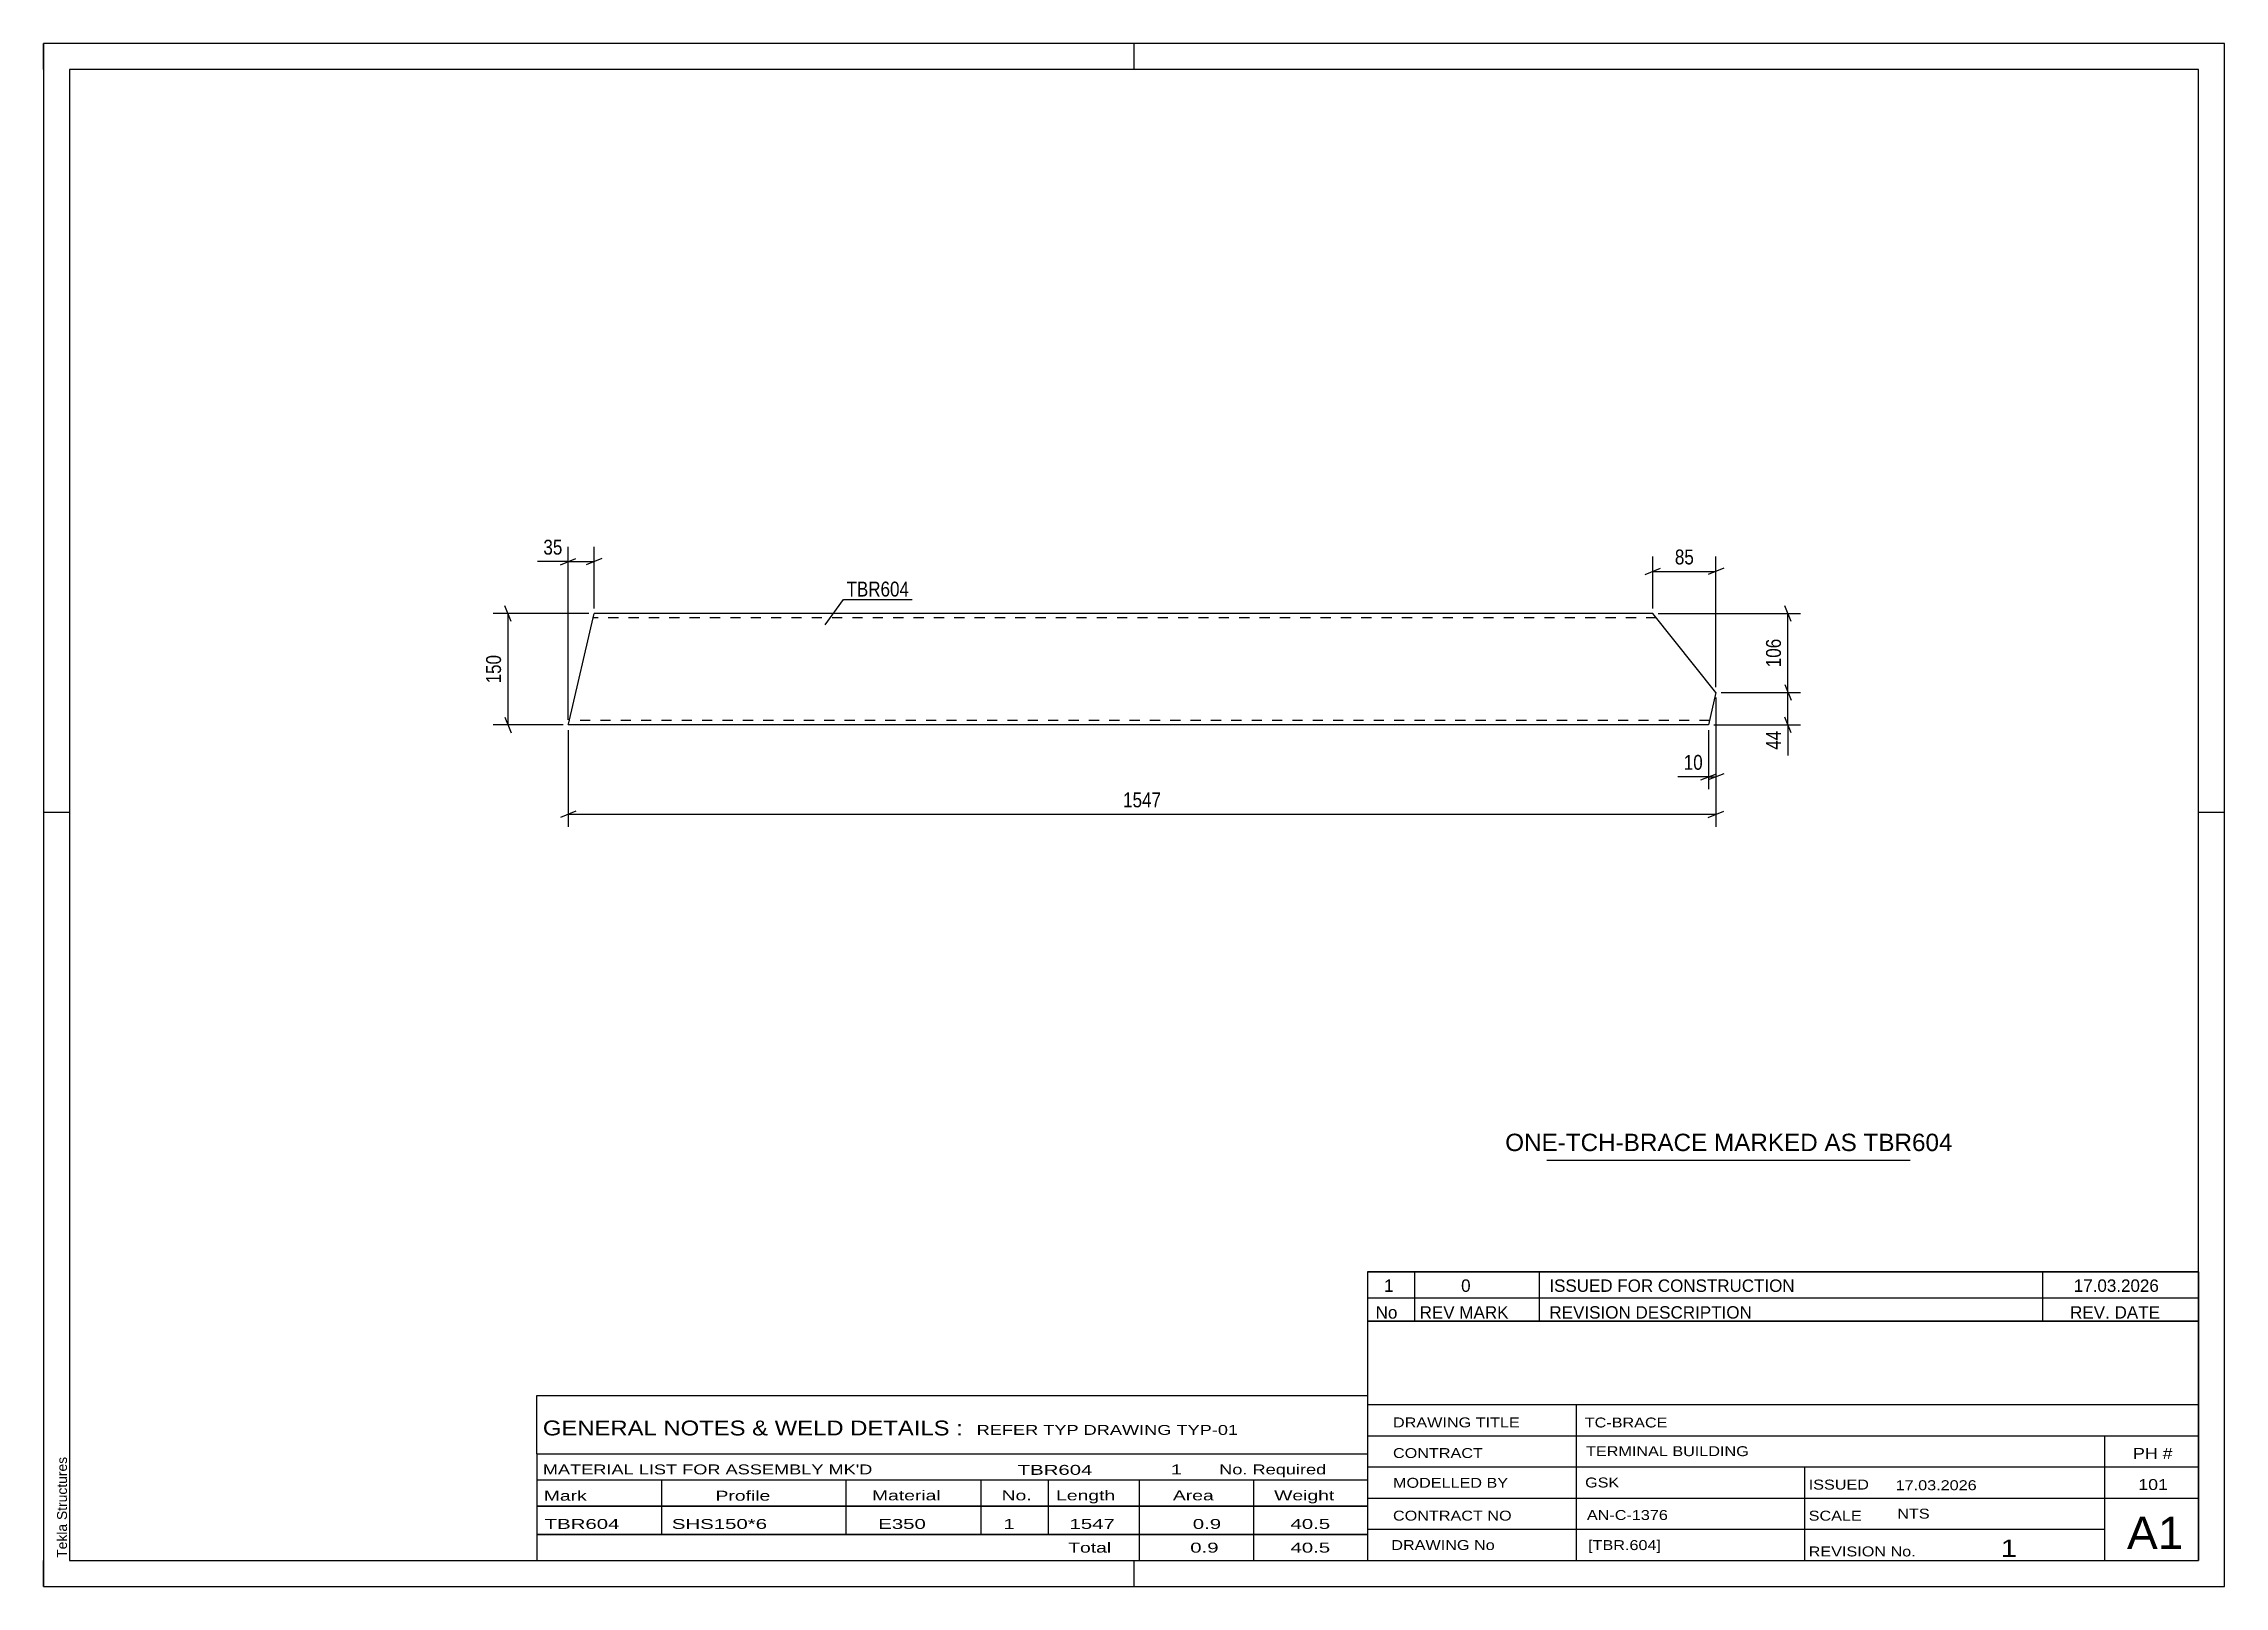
# Paper-space layout 'Layout1' of a CAD drawing. Header units: millimetres. Extents: x 0 to 420, y 0 to 297.
# The model-space entities are those that its viewports show. They can reach past a viewport. Long polylines and large blocks are cut down to what shows.
import ezdxf

# ---------------------------------------------------------------- set-up
doc = ezdxf.new("R2010")
doc.units = ezdxf.units.MM
doc.linetypes.add('DXK_LINE_DOT2', pattern=[3.9198, 1.9599, -1.9599])
doc.layers.add('Viewport layer', color=7, linetype='Continuous', plot=False)
doc.styles.add('Arial', font='ARIAL.TTF', dxfattribs={"height": 0.2})
doc.styles.add('Arial Narrow', font='ARIALN.TTF', dxfattribs={"height": 0.2})

# ---------------------------------------------------------------- blocks, each defined once
blk = doc.blocks.new('Unknown-585399916-1162')
at = {"color": 5, "linetype": 'Continuous'}
for p, q in [((420, 297), (0, 297)), ((0, 297), (0, 0)), ((0, 292), (0, 297)), ((210, 292), (210, 297)), ((420, 0), (420, 297)), ((415, 292), (5, 292)), ((5, 292), (5, 5)), ((415, 5), (415, 292)), ((5, 149), (0, 149)), ((420, 149), (415, 149)), ((0, 0), (0, 5)), ((5, 5), (415, 5)), ((210, 0), (210, 5)), ((0, 0), (420, 0))]:
    blk.add_line(p, q, dxfattribs=at)
at = {"color": 174, "linetype": 'Continuous', "style": 'Arial'}
blk.add_text('Tekla Structures', height=1.9102, rotation=90, dxfattribs=at).set_placement((4.5, 5.5))
blk = doc.blocks.new('Part-585399916-1658 - 1654')
at = {"color": 2, "linetype": 'Continuous'}
for p, q in [((101.06, 165.99), (106, 187.28)), ((309.92, 187.28), (106, 187.28)), ((322.07, 172.11), (309.92, 187.28)), ((322.07, 172.11), (320.67, 165.85)), ((101.03, 165.85), (101.06, 165.99)), ((320.67, 165.85), (101.03, 165.85))]:
    blk.add_line(p, q, dxfattribs=at)
at = {"color": 7, "linetype": 'DXK_LINE_DOT2'}
for p, q in [((310.61, 186.43), (105.8, 186.43)), ((101.03, 165.85), (101.03, 165.85)), ((101.23, 166.71), (101.25, 166.78)), ((320.86, 166.71), (101.23, 166.71))]:
    blk.add_line(p, q, dxfattribs=at)
blk = doc.blocks.new('StraightDimension-585399916-1890 - 1654')
at = {"color": 7, "linetype": 'Continuous'}
for p, q in [((310.92, 187.28), (338.34, 187.28)), ((336.54, 185.78), (335.34, 188.78)), ((335.94, 172.11), (335.94, 187.28)), ((335.34, 173.61), (336.54, 170.61)), ((323.07, 172.11), (338.34, 172.11))]:
    blk.add_line(p, q, dxfattribs=at)
at = {"color": 0}
blk.add_wipeout([(335.19, 183.04), (330.99, 183.04), (330.99, 176.35), (335.19, 176.35)], dxfattribs=at)
at = {"color": 3, "style": 'Arial Narrow'}
blk.add_text('106', height=2.863, rotation=90.0002, dxfattribs=at).set_placement((334.59, 176.95))
blk = doc.blocks.new('StraightDimension-585399916-1975 - 1654')
at = {"color": 7, "linetype": 'Continuous'}
for p, q in [((105, 187.28), (86.59, 187.28)), ((90.04, 185.78), (88.84, 188.78)), ((89.44, 165.85), (89.44, 187.28)), ((100.03, 165.85), (86.59, 165.85)), ((88.84, 167.35), (90.04, 164.35))]:
    blk.add_line(p, q, dxfattribs=at)
at = {"color": 0}
blk.add_wipeout([(88.69, 179.91), (84.49, 179.91), (84.49, 173.23), (88.69, 173.23)], dxfattribs=at)
at = {"color": 3, "style": 'Arial Narrow'}
blk.add_text('150', height=2.863, rotation=90.0002, dxfattribs=at).set_placement((88.09, 173.83))
blk = doc.blocks.new('StraightDimension-585399916-1891 - 1654')
at = {"color": 7, "linetype": 'Continuous'}
for p, q in [((335.34, 173.61), (336.54, 170.61)), ((323.07, 172.11), (338.34, 172.11)), ((335.94, 165.85), (335.94, 172.11)), ((321.67, 165.85), (338.34, 165.85)), ((336.54, 164.35), (335.34, 167.35))]:
    blk.add_line(p, q, dxfattribs=at)
at = {"color": 0}
blk.add_wipeout([(335.19, 165.33), (330.99, 165.33), (330.99, 160.47), (335.19, 160.47)], dxfattribs=at)
at = {"color": 7, "linetype": 'Continuous'}
blk.add_line((335.94, 165.85), (335.94, 159.95), dxfattribs=at)
blk.add_line((335.94, 165.85), (335.94, 159.95), dxfattribs=at)
at = {"color": 3, "style": 'Arial Narrow'}
blk.add_text('44', height=2.863, rotation=90.0002, dxfattribs=at).set_placement((334.59, 161.07))
blk = doc.blocks.new('StraightDimension-585399916-2263 - 1654')
at = {"color": 7, "linetype": 'Continuous'}
for p, q in [((322.07, 171.11), (322.07, 146.23)), ((101.03, 164.85), (101.03, 146.23)), ((102.53, 149.23), (99.53, 148.03)), ((101.03, 148.63), (322.07, 148.63)), ((320.57, 148.03), (323.57, 149.23))]:
    blk.add_line(p, q, dxfattribs=at)
at = {"color": 0}
blk.add_wipeout([(215.81, 149.38), (215.81, 153.58), (207.3, 153.58), (207.3, 149.38)], dxfattribs=at)
at = {"color": 3, "style": 'Arial Narrow'}
blk.add_text('1547', height=2.863, dxfattribs=at).set_placement((207.9, 149.98))
blk = doc.blocks.new('StraightDimension-585399916-2450 - 1654')
at = {"color": 7, "linetype": 'Continuous'}
for p, q in [((309.92, 188.28), (309.92, 198.24)), ((322.07, 173.11), (322.07, 198.24)), ((308.42, 194.79), (311.42, 195.99)), ((309.92, 195.39), (322.07, 195.39)), ((323.57, 195.99), (320.57, 194.79))]:
    blk.add_line(p, q, dxfattribs=at)
at = {"color": 0}
blk.add_wipeout([(318.42, 196.14), (318.42, 200.34), (313.57, 200.34), (313.57, 196.14)], dxfattribs=at)
at = {"color": 3, "style": 'Arial Narrow'}
blk.add_text('85', height=2.863, dxfattribs=at).set_placement((314.17, 196.74))
blk = doc.blocks.new('StraightDimension-585399916-2455 - 1654')
at = {"color": 7, "linetype": 'Continuous'}
for p, q in [((99.53, 196.68), (102.53, 197.88)), ((101.03, 166.85), (101.03, 200.13)), ((107.5, 197.88), (104.5, 196.68)), ((106, 188.28), (106, 200.13)), ((101.03, 197.28), (106, 197.28))]:
    blk.add_line(p, q, dxfattribs=at)
at = {"color": 0}
blk.add_wipeout([(100.51, 198.03), (100.51, 202.23), (95.65, 202.23), (95.65, 198.03)], dxfattribs=at)
at = {"color": 7, "linetype": 'Continuous'}
blk.add_line((101.03, 197.28), (95.13, 197.28), dxfattribs=at)
blk.add_line((101.03, 197.28), (95.13, 197.28), dxfattribs=at)
at = {"color": 3, "style": 'Arial Narrow'}
blk.add_text('35', height=2.863, dxfattribs=at).set_placement((96.25, 198.63))
blk = doc.blocks.new('StraightDimension-585399916-2459 - 1654')
at = {"color": 7, "linetype": 'Continuous'}
for p, q in [((322.07, 171.11), (322.07, 153.45)), ((320.67, 164.85), (320.67, 153.45)), ((319.17, 155.25), (322.17, 156.45)), ((323.57, 156.45), (320.57, 155.25)), ((320.67, 155.85), (322.07, 155.85))]:
    blk.add_line(p, q, dxfattribs=at)
at = {"color": 0}
blk.add_wipeout([(320.14, 156.6), (320.14, 160.8), (315.28, 160.8), (315.28, 156.6)], dxfattribs=at)
at = {"color": 7, "linetype": 'Continuous'}
blk.add_line((320.67, 155.85), (314.76, 155.85), dxfattribs=at)
blk.add_line((320.67, 155.85), (314.76, 155.85), dxfattribs=at)
at = {"color": 3, "style": 'Arial Narrow'}
blk.add_text('10', height=2.863, dxfattribs=at).set_placement((315.88, 157.2))
blk = doc.blocks.new('Unknown-585399916-2636')
at = {"color": 7, "linetype": 'Continuous'}
blk.add_line((289.5, 82.05), (359.5, 82.05), dxfattribs=at)
at = {"color": 7, "style": 'Arial'}
blk.add_text('ONE-TCH-BRACE MARKED AS TBR604', height=3.3428, dxfattribs=at).set_placement((281.49, 83.8))
blk = doc.blocks.new('Unknown-585399916-2633')
at = {"color": 7, "linetype": 'Continuous'}
for p, q in [((255, 51.05), (255, 5)), ((255, 51.05), (415, 51.05)), ((415, 51), (415, 5)), ((255, 35), (415, 35)), ((295.14, 35), (295.14, 5)), ((255, 29), (415, 29)), ((397, 5.05), (397, 29.05)), ((255, 23), (415, 23)), ((339.14, 23), (339.14, 5)), ((255, 17), (415, 17)), ((255, 11), (397, 11)), ((255, 5), (415, 5))]:
    blk.add_line(p, q, dxfattribs=at)
at = {"color": 7, "style": 'Arial Narrow'}
for s, height, width, p in [('DRAWING TITLE', 1.9089, 1.425378, (259.88, 30.61)), ('TC-BRACE', 1.909, 1.425378, (296.81, 30.59)), ('CONTRACT', 1.909, 1.425378, (259.88, 24.71)), ('TERMINAL BUILDING', 1.9089, 1.425378, (297.06, 25.07)), ('MODELLED BY', 1.9089, 1.425378, (259.88, 18.98)), ('GSK', 1.909, 1.425378, (296.88, 19.04)), ('ISSUED', 1.909, 1.425378, (339.94, 18.64)), ('17.03.2026', 1.909, 1.425378, (356.69, 18.52)), ('CONTRACT NO', 1.9089, 1.425378, (259.88, 12.66)), ('AN-C-1376', 1.909, 1.425378, (297.23, 12.78)), ('SCALE', 1.909, 1.425378, (339.94, 12.65)), ('A1', 6.204, 1.25, (401.24, 7.2)), ('DRAWING No', 1.909, 1.425378, (259.56, 7)), ('[TBR.604]', 1.909, 1.425378, (297.46, 6.99)), ('1', 3.34, 1.5, (376.91, 5.68)), ('REVISION No.', 1.9089, 1.425378, (339.94, 5.77))]:
    blk.add_text(s, height=height, dxfattribs=dict(at, width=width)).set_placement(p)
at = {"color": 7, "linetype": 'Continuous', "style": 'Arial Narrow'}
for s, height, width, p in [('PH #', 2.1, 1.42538, (402.4, 24.55)), ('101', 2.1, 1.42538, (403.41, 18.55)), ('NTS', 1.909, 1.425378, (357, 13.05))]:
    blk.add_text(s, height=height, dxfattribs=dict(at, width=width)).set_placement(p)
blk = doc.blocks.new('Unknown-585399916-2634')
at = {"color": 7, "linetype": 'Continuous'}
for p, q in [((255, 60.55), (415, 60.55)), ((415, 60.55), (255, 60.55)), ((255, 60.55), (255, 55.55)), ((264, 60.55), (264, 55.55)), ((288, 60.55), (288, 55.55)), ((385, 60.55), (385, 55.55)), ((415, 60.55), (415, 55.55)), ((255, 55.55), (415, 55.55)), ((255, 55.55), (255, 51.05)), ((255, 55.55), (415, 55.55)), ((264, 55.55), (264, 51.05)), ((288, 55.55), (288, 51.05)), ((385, 55.55), (385, 51.05)), ((415, 55.55), (415, 51.05)), ((415, 51.05), (255, 51.05))]:
    blk.add_line(p, q, dxfattribs=at)
at = {"color": 7, "linetype": 'Continuous', "style": 'Arial Narrow'}
for s, height, width, p in [('1', 2.39, 1.196471, (258.16, 56.7)), ('0', 2.39, 1.196471, (273, 56.7)), ('ISSUED FOR CONSTRUCTION', 2.3861, 1.196471, (290, 56.7)), ('17.03.2026', 2.386, 1.196471, (391, 56.7)), ('No', 2.386, 1.2, (256.54, 51.55)), ('REV MARK', 2.386, 1.2, (265, 51.55)), ('REVISION DESCRIPTION', 2.3861, 1.2, (290, 51.55)), ('REV. DATE', 2.386, 1.2, (390.28, 51.55))]:
    blk.add_text(s, height=height, dxfattribs=dict(at, width=width)).set_placement(p)
blk = doc.blocks.new('Unknown-585399916-2635')
at = {"color": 7, "linetype": 'Continuous'}
for p, q in [((95, 36.75), (255, 36.75)), ((95, 25.5), (95, 36.75)), ((255, 36.75), (255, 25.5)), ((95, 25.5), (255, 25.5)), ((95, 25.5), (95, 20.5)), ((255, 25.5), (255, 20.5)), ((95, 20.5), (255, 20.5)), ((95, 20.5), (95, 15.5)), ((119, 20.5), (119, 15.5)), ((154.5, 20.5), (154.5, 15.5)), ((180.5, 20.5), (180.5, 15.5)), ((193.5, 20.5), (193.5, 15.5)), ((211, 20.5), (211, 15.5)), ((233, 20.5), (233, 15.5)), ((255, 20.5), (255, 15.5)), ((95, 15.5), (255, 15.5)), ((95, 15.45), (95, 10.05)), ((95, 15.45), (255, 15.45)), ((119, 15.5), (119, 10)), ((154.5, 15.5), (154.5, 10)), ((180.5, 15.5), (180.5, 10)), ((193.5, 15.5), (193.5, 10)), ((211, 15.5), (211, 10)), ((233, 15.5), (233, 10)), ((255, 15.45), (255, 10.05)), ((95, 10.05), (255, 10.05)), ((95, 10), (255, 10)), ((95, 10), (95, 5)), ((211, 10), (211, 5)), ((233, 10), (233, 5)), ((255, 10), (255, 5)), ((95, 5), (255, 5))]:
    blk.add_line(p, q, dxfattribs=at)
at = {"color": 7, "style": 'Arial Narrow'}
for s, height, width, p in [('GENERAL NOTES & WELD DETAILS :', 2.8633, 1.4, (96.15, 29.06)), ('REFER TYP DRAWING TYP-01', 1.9089, 1.6, (179.7, 29.16)), ("MATERIAL LIST FOR ASSEMBLY MK'D", 1.9089, 1.6, (96.15, 21.56)), ('TBR604', 1.909, 1.794707, (187.59, 21.47)), ('1', 1.91, 1.794707, (217.08, 21.56)), ('No. Required', 1.9089, 1.6, (226.41, 21.56)), ('Mark', 1.909, 1.7, (96.34, 16.5)), ('Profile', 1.909, 1.7, (129.41, 16.5)), ('Material', 1.909, 1.7, (159.54, 16.56)), ('No.', 1.909, 1.7, (184.5, 16.56)), ('Length', 1.909, 1.7, (195, 16.56)), ('Area', 1.909, 1.7, (217.5, 16.56)), ('Weight', 1.909, 1.7, (237, 16.56))]:
    blk.add_text(s, height=height, dxfattribs=dict(at, width=width)).set_placement(p)
at = {"color": 7, "linetype": 'Continuous', "style": 'Arial Narrow'}
for s, height, width, p in [('TBR604', 1.909, 1.794707, (96.5, 11.06)), ('SHS150*6', 1.909, 1.794707, (121, 11.06)), ('E350', 1.909, 1.794707, (160.74, 11.06)), ('1', 1.91, 1.794707, (184.86, 11.06)), ('1547', 1.909, 1.794707, (197.58, 11.06)), ('0.9', 1.909, 1.794707, (221.32, 11.06)), ('40.5', 1.909, 1.794707, (240.14, 11.06)), ('Total', 1.909, 1.7, (197.33, 6.5)), ('0.9', 1.909, 1.794707, (220.83, 6.5)), ('40.5', 1.909, 1.794707, (240.14, 6.5))]:
    blk.add_text(s, height=height, dxfattribs=dict(at, width=width)).set_placement(p)
blk = doc.blocks.new('Mark-585399916-1691 - 1654')
at = {"color": 0}
blk.add_wipeout([(166.69, 190.56), (166.69, 193.56), (154.63, 193.56), (154.63, 190.56)], dxfattribs=at)
blk.add_wipeout([(166.69, 190.56), (166.69, 193.56), (154.63, 193.56), (154.63, 190.56)], dxfattribs=at)
at = {"color": 30, "linetype": 'Continuous'}
for p, q in [((150.54, 185.08), (154.03, 189.96)), ((154.03, 189.96), (167.29, 189.96))]:
    blk.add_line(p, q, dxfattribs=at)
at = {"color": 3, "style": 'Arial Narrow'}
blk.add_text('TBR604', height=2.863, dxfattribs=at).set_placement((154.63, 190.56))

msp = doc.modelspace()

# ---------------------------------------------------------------- block references
for name in ['Unknown-585399916-1162', 'Part-585399916-1658 - 1654', 'Unknown-585399916-2636', 'Unknown-585399916-2634', 'Unknown-585399916-2633', 'Unknown-585399916-2635']:
    msp.add_blockref(name, (0, 0))

# ---------------------------------------------------------------- next in the draw order: block references
for name in ['Mark-585399916-1691 - 1654', 'StraightDimension-585399916-1975 - 1654', 'StraightDimension-585399916-1890 - 1654']:
    msp.add_blockref(name, (0, 0))

# ---------------------------------------------------------------- next in the draw order: block references
msp.add_blockref('StraightDimension-585399916-1891 - 1654', (0, 0))

# ---------------------------------------------------------------- next in the draw order: block references
msp.add_blockref('StraightDimension-585399916-2263 - 1654', (0, 0))

# ---------------------------------------------------------------- next in the draw order: block references
for name in ['StraightDimension-585399916-2455 - 1654', 'StraightDimension-585399916-2450 - 1654']:
    msp.add_blockref(name, (0, 0))

# ---------------------------------------------------------------- next in the draw order: block references
msp.add_blockref('StraightDimension-585399916-2459 - 1654', (0, 0))

psp = doc.layouts.get("Layout1")

# ---------------------------------------------------------------- viewports
at = {"layer": 'Viewport layer', "view_target_point": (210, 148.5)}
psp.add_viewport(center=(210, 148.5), size=(420, 297), view_center_point=(0, 0), view_height=297, dxfattribs=at)

doc.saveas('drawing.dxf')
